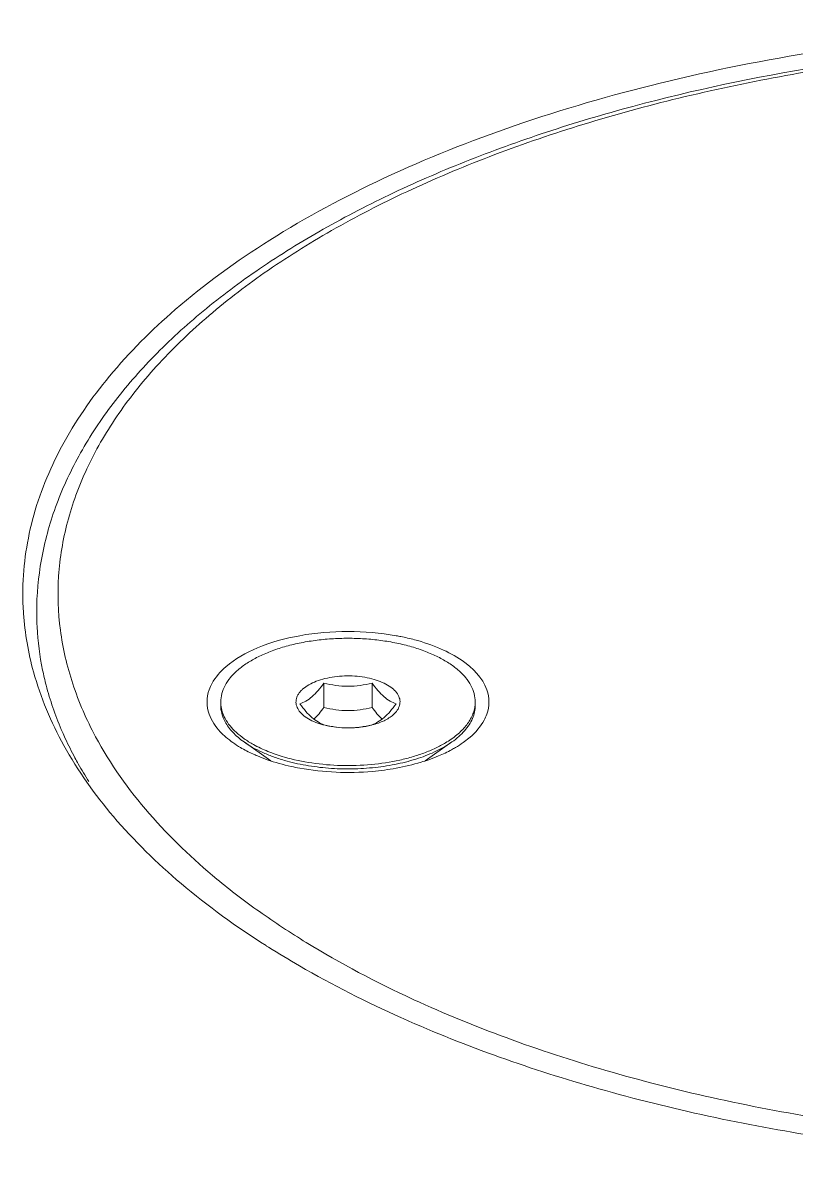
# Model space of a CAD drawing. Header units: millimetres. Extents: x 0 to 3564, y 0 to 2520.
# Drawn here: x 1666.4 to 1702.6, y 2177.2 to 2230.7 of the extents above; entities that cross this region are included whole.
import ezdxf

# ---------------------------------------------------------------- set-up
doc = ezdxf.new("R2010")
doc.units = ezdxf.units.MM
doc.layers.get('0').update_dxf_attribs({"lineweight": 13})

msp = doc.modelspace()

# ---------------------------------------------------------------- linework, layer by layer
for p, q in [((1680.531, 2199.758), (1680.531, 2198.623)), ((1682.781, 2199.758), (1682.781, 2198.623)), ((1687.372, 2197.226), (1687.042, 2196.972)), ((1678.045, 2196.114), (1676.791, 2197.001)), ((1685.267, 2196.114), (1686.521, 2197.001)), ((1684.683, 2184.968), (1684.745, 2184.939)), ((1684.161, 2184.091), (1684.233, 2184.058))]:
    msp.add_line(p, q)
for centre, radius, start, end in [((1677.195, 2198.876), 1.498, 180.0105, 185.9078), ((1686.118, 2198.876), 1.496, 354.0492, 359.996), ((1681.444, 2201.306), 3.627, 253.9012, 255.3331), ((1681.828, 2201.456), 3.782, 283.8414, 284.6791), ((1682.818, 2203.793), 15.85, 203.0466, 203.5214), ((1681.656, 2202.53), 4.872, 267.9886, 270.9745), ((1681.657, 2202.481), 4.822, 270.9701, 273.5151), ((1681.661, 2202.417), 4.758, 273.5146, 274.9839), ((1679.223, 2201.165), 5.131, 234.826, 239.5326), ((1684.078, 2201.184), 5.152, 300.4703, 305.1499), ((1680.531, 2203.795), 8.073, 247.2844, 250.808), ((1682.789, 2203.768), 8.045, 289.2014, 292.7385), ((1700.381, 2222.941), 42.038, 237.5408, 237.7236)]:
    msp.add_arc(centre, radius, start, end)
for points, knots in [([(1771.278, 2210.51), (1769.845, 2213.317), (1766.342, 2217.155), (1760.523, 2221.159), (1755.033, 2223.966), (1748.793, 2226.335), (1739.439, 2228.906), (1726.812, 2230.689), (1711.399, 2230.606), (1698.838, 2228.685), (1689.588, 2226.009), (1683.451, 2223.57), (1678.092, 2220.708), (1674.95, 2218.438), (1673.565, 2217.239)], [0, 0, 0, 0, 0.088881, 0.141375, 0.199264, 0.262136, 0.329285, 0.472453, 0.620055, 0.762514, 0.829074, 0.891229, 0.948342, 1, 1, 1, 1]), ([(1667.081, 2203.06), (1667.081, 2203.89), (1667.233, 2205.569), (1667.908, 2208.042), (1669.014, 2210.452), (1670.533, 2212.778), (1672.444, 2215.003), (1674.728, 2217.117), (1677.364, 2219.106), (1680.332, 2220.96), (1683.608, 2222.668), (1687.169, 2224.218), (1690.987, 2225.599), (1696.464, 2227.228), (1703.752, 2228.76), (1712.862, 2229.777), (1722.187, 2229.97), (1731.432, 2229.333), (1738.924, 2228.11), (1744.632, 2226.721), (1748.662, 2225.505), (1752.462, 2224.111), (1756.003, 2222.549), (1759.258, 2220.83), (1762.202, 2218.966), (1764.814, 2216.966), (1767.733, 2214.223), (1769.516, 2211.868), (1770.405, 2210.21)], [0, 0, 0, 0, 0.020646, 0.041676, 0.063474, 0.086348, 0.110553, 0.136267, 0.163599, 0.192589, 0.223223, 0.255438, 0.289128, 0.324158, 0.397531, 0.474028, 0.551881, 0.629235, 0.704266, 0.740391, 0.775328, 0.808915, 0.841018, 0.871534, 0.900403, 0.927615, 0.953214, 1, 1, 1, 1]), ([(1769.523, 2210.604), (1769.072, 2211.446), (1767.988, 2213.114), (1765.952, 2215.439), (1763.475, 2217.649), (1760.581, 2219.725), (1757.297, 2221.647), (1753.656, 2223.4), (1749.69, 2224.966), (1745.437, 2226.33), (1740.938, 2227.481), (1734.601, 2228.728), (1726.363, 2229.674), (1716.334, 2229.836), (1706.431, 2229.03), (1698.469, 2227.555), (1692.479, 2225.899), (1688.318, 2224.465), (1684.456, 2222.836), (1680.93, 2221.025), (1677.773, 2219.049), (1675.015, 2216.927), (1673.036, 2215.017), (1671.69, 2213.433), (1670.541, 2211.873), (1669.38, 2209.864), (1668.451, 2207.345), (1668.025, 2204.784), (1668.111, 2202.211), (1668.706, 2199.662), (1669.415, 2198.041), (1669.84, 2197.249)], [0, 0, 0, 0, 0.022934, 0.047544, 0.074031, 0.10249, 0.132931, 0.165291, 0.199452, 0.235247, 0.272476, 0.310905, 0.3903, 0.471244, 0.55141, 0.628527, 0.665302, 0.700574, 0.734151, 0.765882, 0.795666, 0.823463, 0.849311, 0.861546, 0.873352, 0.895795, 0.917016, 0.937486, 0.957762, 0.978422, 1, 1, 1, 1]), ([(1673.565, 2217.239), (1672.46, 2216.282), (1670.475, 2214.3), (1668.172, 2210.977), (1666.754, 2207.499), (1666.432, 2205.095), (1666.432, 2203.926)], [0, 0, 0, 0, 0.281941, 0.538353, 0.774678, 1, 1, 1, 1]), ([(1666.432, 2203.926), (1666.432, 2203.622), (1666.474, 2202.393), (1666.687, 2201.171), (1666.933, 2200.281)], [0, 0, 0, 0, 0.248118, 1, 1, 1, 1]), ([(1667.081, 2203.06), (1667.081, 2202.835), (1667.105, 2201.93), (1667.222, 2201.028), (1667.359, 2200.362)], [0, 0, 0, 0, 0.248943, 1, 1, 1, 1]), ([(1675.94, 2200.526), (1676.372, 2200.9), (1677.498, 2201.521), (1679.453, 2202.054), (1681.655, 2202.24), (1683.17, 2202.112), (1683.913, 2201.977)], [0, 0, 0, 0, 0.206306, 0.454834, 0.727416, 1, 1, 1, 1]), ([(1684.635, 2201.456), (1684.405, 2201.523), (1683.928, 2201.639), (1683.193, 2201.763), (1682.431, 2201.839), (1681.656, 2201.864), (1680.881, 2201.839), (1680.119, 2201.763), (1679.383, 2201.639), (1678.686, 2201.469), (1678.039, 2201.254), (1677.452, 2201), (1676.937, 2200.709), (1676.5, 2200.386), (1676.15, 2200.037), (1675.892, 2199.665), (1675.734, 2199.276), (1675.697, 2199.007), (1675.697, 2198.876)], [0, 0, 0, 0, 0.070402, 0.143616, 0.218736, 0.294834, 0.370931, 0.446055, 0.519262, 0.589668, 0.656485, 0.719057, 0.776906, 0.829795, 0.877802, 0.92142, 0.961647, 1, 1, 1, 1]), ([(1683.913, 2201.977), (1683.986, 2201.964), (1684.271, 2201.909), (1684.554, 2201.843), (1684.764, 2201.787)], [0, 0, 0, 0, 0.25414, 1, 1, 1, 1]), ([(1684.764, 2201.787), (1685.182, 2201.676), (1685.961, 2201.412), (1687.203, 2200.76), (1687.957, 2200.011), (1688.156, 2199.449)], [0, 0, 0, 0, 0.306727, 0.577589, 1, 1, 1, 1]), ([(1687.614, 2198.876), (1687.614, 2199.007), (1687.578, 2199.276), (1687.42, 2199.665), (1687.162, 2200.037), (1686.812, 2200.386), (1686.375, 2200.709), (1685.859, 2201), (1685.273, 2201.254), (1684.854, 2201.393), (1684.635, 2201.456)], [0, 0, 0, 0, 0.093469, 0.191504, 0.297803, 0.414799, 0.543694, 0.684666, 0.837174, 1, 1, 1, 1]), ([(1675.156, 2199.45), (1675.19, 2199.546), (1675.375, 2199.955), (1675.68, 2200.301), (1675.94, 2200.526)], [0, 0, 0, 0, 0.229745, 1, 1, 1, 1]), ([(1666.933, 2200.281), (1667.264, 2199.083), (1668.284, 2196.668), (1670.666, 2193.325), (1673.889, 2190.187), (1676.435, 2188.351), (1677.819, 2187.471)], [0, 0, 0, 0, 0.217169, 0.453161, 0.713257, 1, 1, 1, 1]), ([(1667.359, 2200.362), (1667.407, 2200.128), (1667.628, 2199.183), (1667.946, 2198.261), (1668.232, 2197.588)], [0, 0, 0, 0, 0.246089, 1, 1, 1, 1]), ([(1682.874, 2199.931), (1682.731, 2199.972), (1682.433, 2200.039), (1681.971, 2200.092), (1681.498, 2200.099), (1681.03, 2200.061), (1680.586, 2199.979), (1680.182, 2199.856), (1679.833, 2199.696), (1679.632, 2199.559), (1679.546, 2199.485)], [0, 0, 0, 0, 0.128611, 0.263628, 0.401279, 0.537607, 0.668749, 0.791211, 0.902193, 1, 1, 1, 1]), ([(1683.765, 2198.267), (1683.804, 2198.301), (1683.874, 2198.369), (1683.963, 2198.48), (1684.03, 2198.596), (1684.074, 2198.715), (1684.094, 2198.836), (1684.09, 2198.957), (1684.062, 2199.078), (1684.01, 2199.195), (1683.936, 2199.31), (1683.803, 2199.462), (1683.581, 2199.635), (1683.253, 2199.806), (1683.006, 2199.893), (1682.874, 2199.931)], [0, 0, 0, 0, 0.062761, 0.121167, 0.1757, 0.227248, 0.276977, 0.32624, 0.376438, 0.428866, 0.484593, 0.544387, 0.677689, 0.830135, 1, 1, 1, 1]), ([(1675.156, 2198.303), (1675.091, 2198.486), (1675.02, 2198.876), (1675.092, 2199.267), (1675.156, 2199.45)], [0, 0, 0, 0, 0.499811, 1, 1, 1, 1]), ([(1679.546, 2199.485), (1679.508, 2199.452), (1679.437, 2199.384), (1679.348, 2199.272), (1679.281, 2199.156), (1679.238, 2199.038), (1679.218, 2198.917), (1679.222, 2198.795), (1679.25, 2198.675), (1679.301, 2198.557), (1679.376, 2198.443), (1679.509, 2198.291), (1679.731, 2198.117), (1680.059, 2197.946), (1680.306, 2197.86), (1680.438, 2197.822)], [0, 0, 0, 0, 0.062761, 0.121167, 0.1757, 0.227248, 0.276977, 0.32624, 0.376438, 0.428866, 0.484593, 0.544387, 0.677689, 0.830135, 1, 1, 1, 1]), ([(1679.968, 2199.12), (1680.07, 2199.208), (1680.268, 2199.413), (1680.443, 2199.637), (1680.531, 2199.758)], [0, 0, 0, 0, 0.47416, 1, 1, 1, 1]), ([(1682.781, 2199.758), (1682.597, 2199.712), (1682.225, 2199.635), (1681.656, 2199.593), (1681.086, 2199.635), (1680.714, 2199.712), (1680.531, 2199.758)], [0, 0, 0, 0, 0.249369, 0.5, 0.750631, 1, 1, 1, 1]), ([(1683.906, 2198.783), (1683.81, 2198.819), (1683.61, 2198.912), (1683.323, 2199.124), (1683.044, 2199.413), (1682.869, 2199.637), (1682.781, 2199.758)], [0, 0, 0, 0, 0.203593, 0.435936, 0.703391, 1, 1, 1, 1]), ([(1688.156, 2199.449), (1688.22, 2199.266), (1688.291, 2198.876), (1688.22, 2198.486), (1688.155, 2198.303)], [0, 0, 0, 0, 0.499811, 1, 1, 1, 1]), ([(1679.406, 2198.783), (1679.502, 2198.819), (1679.702, 2198.912), (1679.88, 2199.043), (1679.968, 2199.12)], [0, 0, 0, 0, 0.467037, 1, 1, 1, 1]), ([(1675.94, 2197.226), (1675.847, 2197.307), (1675.524, 2197.614), (1675.264, 2197.998), (1675.156, 2198.303)], [0, 0, 0, 0, 0.27505, 1, 1, 1, 1]), ([(1675.901, 2197.949), (1675.836, 2198.07), (1675.733, 2198.321), (1675.697, 2198.59), (1675.697, 2198.721)], [0, 0, 0, 0, 0.511935, 1, 1, 1, 1]), ([(1675.705, 2198.722), (1675.716, 2198.617), (1675.762, 2198.403), (1675.848, 2198.202), (1675.901, 2198.104)], [0, 0, 0, 0, 0.48875, 1, 1, 1, 1]), ([(1679.406, 2198.783), (1679.494, 2198.663), (1679.669, 2198.439), (1679.948, 2198.149), (1680.235, 2197.938), (1680.435, 2197.844), (1680.531, 2197.809)], [0, 0, 0, 0, 0.296609, 0.564064, 0.796406, 1, 1, 1, 1]), ([(1680.061, 2198.07), (1680.145, 2198.15), (1680.309, 2198.329), (1680.456, 2198.521), (1680.531, 2198.623)], [0, 0, 0, 0, 0.480006, 1, 1, 1, 1]), ([(1680.531, 2198.623), (1680.714, 2198.577), (1681.086, 2198.5), (1681.656, 2198.457), (1682.225, 2198.5), (1682.597, 2198.577), (1682.781, 2198.623)], [0, 0, 0, 0, 0.249369, 0.5, 0.750631, 1, 1, 1, 1]), ([(1682.781, 2198.623), (1682.855, 2198.521), (1683.003, 2198.329), (1683.167, 2198.15), (1683.25, 2198.07)], [0, 0, 0, 0, 0.520021, 1, 1, 1, 1]), ([(1682.786, 2197.797), (1682.885, 2197.823), (1683.074, 2197.881), (1683.338, 2197.99), (1683.569, 2198.116), (1683.705, 2198.215), (1683.765, 2198.267)], [0, 0, 0, 0, 0.279516, 0.540776, 0.781432, 1, 1, 1, 1]), ([(1683.906, 2198.783), (1683.818, 2198.663), (1683.643, 2198.439), (1683.445, 2198.234), (1683.343, 2198.145)], [0, 0, 0, 0, 0.52584, 1, 1, 1, 1]), ([(1687.219, 2197.809), (1687.325, 2197.947), (1687.459, 2198.168), (1687.569, 2198.484), (1687.598, 2198.643), (1687.606, 2198.721)], [0, 0, 0, 0, 0.520142, 0.763527, 1, 1, 1, 1]), ([(1688.155, 2198.303), (1688.121, 2198.206), (1687.937, 2197.797), (1687.632, 2197.452), (1687.372, 2197.226)], [0, 0, 0, 0, 0.229745, 1, 1, 1, 1]), ([(1687.614, 2198.721), (1687.614, 2198.616), (1687.592, 2198.404), (1687.526, 2198.2), (1687.484, 2198.101)], [0, 0, 0, 0, 0.492161, 1, 1, 1, 1]), ([(1675.901, 2198.104), (1676.032, 2197.86), (1676.32, 2197.519), (1676.796, 2197.141), (1677.077, 2196.966), (1677.228, 2196.883)], [0, 0, 0, 0, 0.45623, 0.716827, 1, 1, 1, 1]), ([(1676.791, 2197.001), (1676.693, 2197.07), (1676.508, 2197.213), (1676.191, 2197.513), (1675.997, 2197.77), (1675.901, 2197.949)], [0, 0, 0, 0, 0.27524, 0.533045, 1, 1, 1, 1]), ([(1680.525, 2197.797), (1680.679, 2197.757), (1680.997, 2197.695), (1681.32, 2197.667), (1681.485, 2197.661)], [0, 0, 0, 0, 0.489329, 1, 1, 1, 1]), ([(1680.531, 2197.809), (1680.714, 2197.763), (1681.086, 2197.687), (1681.656, 2197.644), (1682.225, 2197.687), (1682.597, 2197.763), (1682.781, 2197.809)], [0, 0, 0, 0, 0.249369, 0.5, 0.750631, 1, 1, 1, 1]), ([(1682.075, 2197.676), (1682.131, 2197.681), (1682.352, 2197.705), (1682.572, 2197.744), (1682.733, 2197.784)], [0, 0, 0, 0, 0.256008, 1, 1, 1, 1]), ([(1683.343, 2198.145), (1683.255, 2198.069), (1683.077, 2197.938), (1682.877, 2197.844), (1682.781, 2197.809)], [0, 0, 0, 0, 0.532969, 1, 1, 1, 1]), ([(1686.286, 2197.001), (1686.472, 2197.116), (1686.81, 2197.357), (1687.1, 2197.655), (1687.219, 2197.809)], [0, 0, 0, 0, 0.529004, 1, 1, 1, 1]), ([(1687.484, 2198.101), (1687.441, 2198), (1687.332, 2197.797), (1687.115, 2197.514), (1686.842, 2197.244), (1686.633, 2197.08), (1686.521, 2197.001)], [0, 0, 0, 0, 0.223626, 0.463201, 0.721485, 1, 1, 1, 1]), ([(1668.284, 2197.468), (1668.329, 2197.366), (1668.513, 2196.955), (1668.714, 2196.552), (1668.874, 2196.253)], [0, 0, 0, 0, 0.247447, 1, 1, 1, 1]), ([(1669.84, 2197.249), (1671.218, 2194.676), (1673.846, 2191.815), (1677.524, 2189.013), (1680.529, 2187.04), (1682.977, 2185.755), (1684.683, 2184.968)], [0, 0, 0, 0, 0.448419, 0.576605, 0.711344, 1, 1, 1, 1]), ([(1677.413, 2196.348), (1677.343, 2196.378), (1677.072, 2196.496), (1676.809, 2196.632), (1676.621, 2196.743)], [0, 0, 0, 0, 0.259491, 1, 1, 1, 1]), ([(1678.677, 2196.141), (1678.495, 2196.193), (1678.145, 2196.307), (1677.647, 2196.509), (1677.196, 2196.737), (1676.919, 2196.91), (1676.791, 2197.001)], [0, 0, 0, 0, 0.272061, 0.530387, 0.773325, 1, 1, 1, 1]), ([(1677.228, 2196.883), (1677.447, 2196.761), (1677.921, 2196.539), (1678.416, 2196.371), (1678.677, 2196.296)], [0, 0, 0, 0, 0.479531, 1, 1, 1, 1]), ([(1686.521, 2197.001), (1686.295, 2196.841), (1685.786, 2196.55), (1684.93, 2196.212), (1683.965, 2195.956), (1682.923, 2195.793), (1681.839, 2195.726), (1680.749, 2195.759), (1679.689, 2195.891), (1679.005, 2196.046), (1678.677, 2196.141)], [0, 0, 0, 0, 0.10215, 0.216038, 0.339759, 0.470638, 0.605509, 0.740965, 0.873547, 1, 1, 1, 1]), ([(1684.079, 2196.155), (1684.289, 2196.201), (1684.695, 2196.306), (1685.275, 2196.501), (1685.805, 2196.729), (1686.133, 2196.907), (1686.286, 2197.001)], [0, 0, 0, 0, 0.271073, 0.529371, 0.772859, 1, 1, 1, 1]), ([(1686.691, 2196.743), (1686.63, 2196.707), (1686.373, 2196.562), (1686.105, 2196.435), (1685.898, 2196.348)], [0, 0, 0, 0, 0.240482, 1, 1, 1, 1]), ([(1668.874, 2196.253), (1668.923, 2196.161), (1669.128, 2195.787), (1669.346, 2195.421), (1669.517, 2195.15)], [0, 0, 0, 0, 0.247354, 1, 1, 1, 1]), ([(1679.399, 2195.775), (1679.265, 2195.799), (1678.751, 2195.903), (1678.244, 2196.043), (1677.877, 2196.171)], [0, 0, 0, 0, 0.258636, 1, 1, 1, 1]), ([(1678.677, 2196.296), (1679.098, 2196.174), (1679.983, 2195.989), (1681.348, 2195.874), (1682.729, 2195.918), (1683.639, 2196.056), (1684.079, 2196.155)], [0, 0, 0, 0, 0.241353, 0.495388, 0.751794, 1, 1, 1, 1]), ([(1685.435, 2196.171), (1685.316, 2196.129), (1684.817, 2195.967), (1684.305, 2195.846), (1683.913, 2195.775)], [0, 0, 0, 0, 0.240931, 1, 1, 1, 1]), ([(1683.913, 2195.775), (1683.546, 2195.708), (1682.049, 2195.511), (1680.516, 2195.572), (1679.399, 2195.775)], [0, 0, 0, 0, 0.24761, 1, 1, 1, 1]), ([(1677.933, 2187.399), (1678.41, 2187.098), (1680.424, 2185.882), (1682.529, 2184.821), (1684.161, 2184.091)], [0, 0, 0, 0, 0.240056, 1, 1, 1, 1]), ([(1684.745, 2184.939), (1686.157, 2184.29), (1689.114, 2183.078), (1693.778, 2181.555), (1698.743, 2180.291), (1703.951, 2179.302), (1709.342, 2178.598), (1716.706, 2178.052), (1722.285, 2178.092), (1725.996, 2178.32)], [0, 0, 0, 0, 0.110553, 0.227092, 0.348823, 0.474822, 0.604065, 0.735456, 1, 1, 1, 1]), ([(1684.233, 2184.058), (1687.196, 2182.737), (1693.611, 2180.486), (1703.878, 2178.296), (1714.834, 2177.215), (1722.312, 2177.267), (1726.063, 2177.493)], [0, 0, 0, 0, 0.227942, 0.475755, 0.735956, 1, 1, 1, 1])]:
    msp.add_open_spline(points, degree=3, knots=knots)
msp.add_open_spline([(1676.267, 2196.971), (1676.154, 2197.051), (1676.045, 2197.136), (1675.94, 2197.226)], degree=3)

doc.saveas('drawing.dxf')
